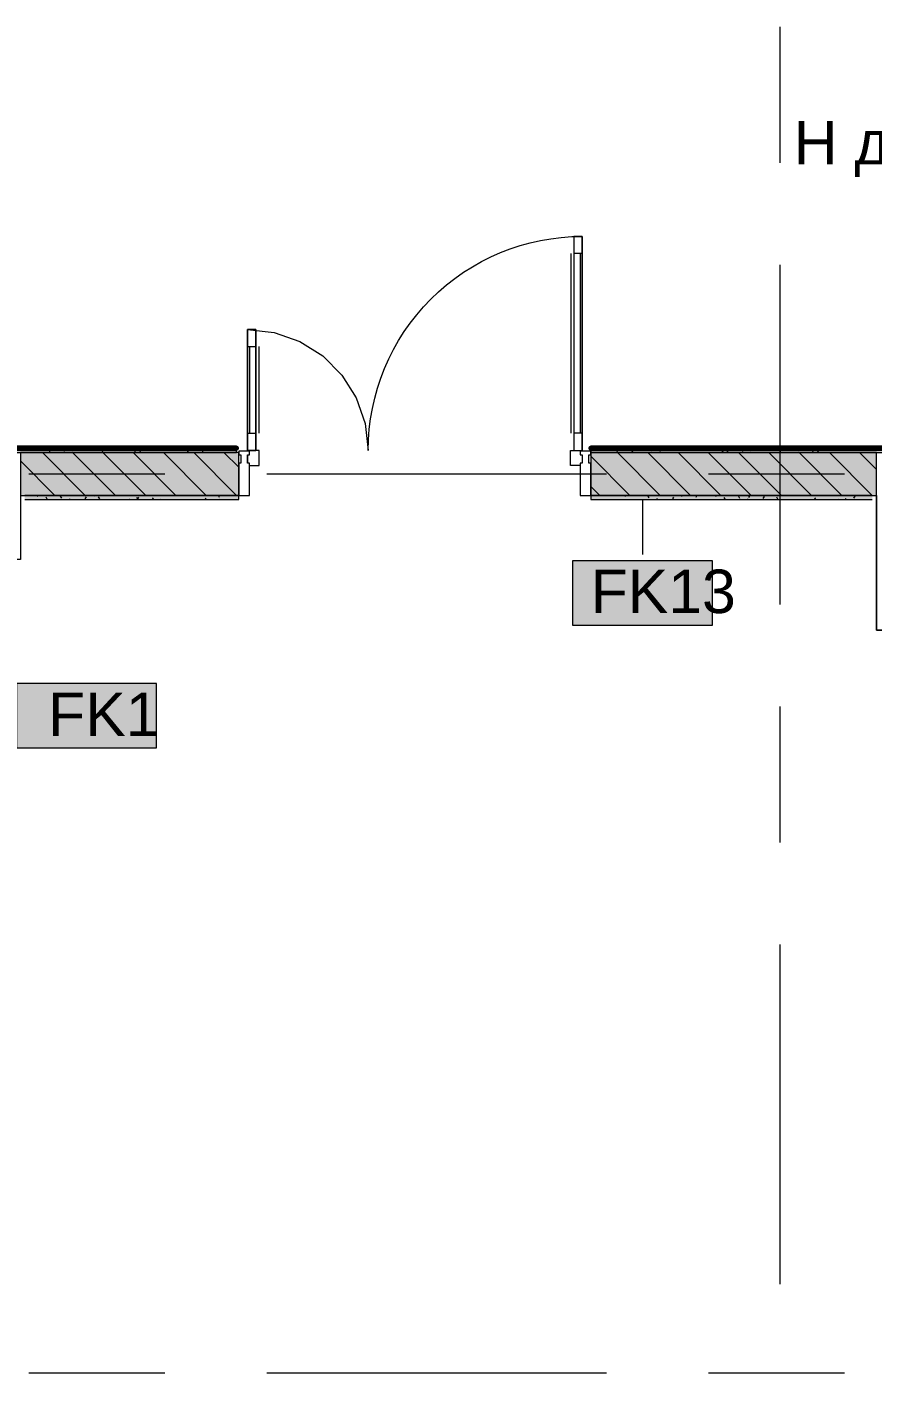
# Model space of a CAD drawing. Header units: millimetres. Extents: x -3817 to 677485, y -22715 to 103890.
# Drawn here: x 609126 to 613074, y 5467 to 11765 of the extents above; entities that cross this region are included whole.
import ezdxf

# ---------------------------------------------------------------- set-up
doc = ezdxf.new("R2010")
doc.units = ezdxf.units.MM
doc.layers.add('PDF _Геометрия', color=7, linetype='Continuous', true_color=0x1d1d1d)
doc.layers.add('PDF _Сплошная заливка', color=7, linetype='Continuous', true_color=0xffffff)
doc.layers.add('PDF _Текст', color=7, linetype='Continuous')
doc.styles.add('PDF GOST-Common', font='arial.ttf')

msp = doc.modelspace()

# ---------------------------------------------------------------- hatches: boundary and pattern name
at = {"layer": 'PDF _Сплошная заливка', "transparency": 33554559}
h = msp.add_hatch(color=256, dxfattribs=at)
h.paths.add_polyline_path([(608595.5, 9776.9), (609225.5, 9776.9), (609225.5, 9796.9), (604783.2, 9796.9), (604771.7, 9776.9), (607975.6, 9776.9)], flags=0)
h.paths.add_polyline_path([(604725.5, 9776.9), (604737, 9796.9), (602340.5, 9796.9), (602340.5, 9776.9), (604720.5, 9776.9)], flags=0)
h.paths.add_polyline_path([(600095.5, 9776.9), (600695.5, 9776.9), (600695.5, 9796.9), (594190.5, 9796.9), (594190.5, 9776.9), (599815.5, 9776.9)], flags=0)
h.paths.add_polyline_path([(592545.5, 9776.9), (592545.5, 9796.9), (590945.5, 9796.9), (590945.5, 9776.9), (591951.7, 9776.9)], flags=0)
h = msp.add_hatch(color=256, dxfattribs=at)
h.paths.add_polyline_path([(613075.5, 9576.9), (613095.5, 9576.9), (613095.5, 9776.9), (611760.5, 9776.9), (611760.5, 9576.9), (612345.7, 9576.9)], flags=0)
h.paths.add_polyline_path([(610115.5, 9576.9), (610115.5, 9776.9), (609095.5, 9776.9), (609095.5, 9576.9), (609432.3, 9576.9)], flags=0)
h = msp.add_hatch(color=256, dxfattribs=at)
h.paths.add_polyline_path([(612965.5, 9776.9), (612965.5, 9796.9), (611760.5, 9796.9), (611760.5, 9776.9), (612345.7, 9776.9)], flags=0)
h.paths.add_polyline_path([(610105.4, 9776.9), (610105.4, 9796.9), (609225.5, 9796.9), (609225.5, 9776.9), (609432.3, 9776.9)], flags=0)
h = msp.add_hatch(color=256, dxfattribs=at)
h.paths.add_polyline_path([(625970.5, 9776.9), (626285.5, 9776.9), (626285.5, 9796.9), (625915.5, 9796.9), (625915.5, 9784.9), (625970.5, 9784.9), (625970.5, 9780)], flags=0)
h.paths.add_polyline_path([(623999.5, 9776.9), (624410.5, 9776.9), (624410.5, 9784.9), (624465.5, 9784.9), (624465.5, 9796.9), (623795.5, 9794.9), (623795.5, 9776.9), (623805.5, 9776.9), (623805.5, 9784.9), (623875.5, 9784.9), (623875.5, 9776.9)], flags=0)
h.paths.add_polyline_path([(623755.5, 9776.9), (623755.5, 9796.9), (621495.5, 9796.9), (621495.5, 9776.9), (621505.5, 9776.9), (621505.5, 9784.9), (621575.5, 9784.9), (621575.5, 9776.9), (622865.5, 9776.9), (622865.5, 9784.9), (622935.5, 9784.9), (622935.5, 9776.9), (622945.5, 9776.9)], flags=0)
h.paths.add_polyline_path([(621086, 9776.9), (621455.5, 9776.9), (621455.5, 9796.9), (618995.5, 9796.9), (618995.5, 9776.9), (619005.5, 9776.9), (619005.5, 9784.9), (619075.5, 9784.9), (619075.5, 9776.9), (620415.5, 9776.9), (620415.5, 9784.9), (620485.5, 9784.9), (620485.5, 9776.9), (620495.5, 9776.9)], flags=0)
h.paths.add_polyline_path([(618955.5, 9776.9), (618955.5, 9796.9), (612965.5, 9796.9), (612965.5, 9776.9), (618065.5, 9778.2), (618065.5, 9784.9), (618135.5, 9784.9), (618135.5, 9776.9), (618172.6, 9776.9)], flags=0)
h = msp.add_hatch(color=256, dxfattribs=at)
h.paths.add_polyline_path([(613074.5, 9556.9), (613075.5, 9556.9), (613075.5, 9576.9), (611760.5, 9576.9), (611760.5, 9556.9), (612345.7, 9556.9)], flags=0)
h.paths.add_polyline_path([(610115.5, 9556.9), (610115.5, 9576.9), (609115.5, 9576.9), (609115.5, 9556.9), (609432.3, 9556.9)], flags=0)

# ---------------------------------------------------------------- linework, layer by layer
at = {"layer": 'PDF _Геометрия', "color": 253, "lineweight": 9, "true_color": 0xaaaaaa}
for points in [[(612645.5, 11130.3), (612645.5, 11765.3)], [(611666.5, 10706.9), (611666.5, 9866.9)], [(611720.5, 10706.9), (611680.5, 10706.9)], [(611710.5, 10706.9), (611710.5, 9866.9)], [(612645.5, 9066.5), (612645.5, 10654)], [(610155.5, 10271.9), (610195.5, 10271.9)], [(610165.5, 10271.9), (610165.5, 9866.9)], [(610209.5, 10271.9), (610209.5, 9866.9)], [(610155.5, 9866.9), (610195.5, 9866.9)], [(611720.5, 9866.9), (611680.5, 9866.9)], [(610165.5, 9716.9), (610210.5, 9716.9), (610210.5, 9786.9), (610155.5, 9786.9), (610155.5, 9783.9)], [(610155.5, 9766.9), (610155.5, 9726.9)], [(611710.5, 9716.9), (611665.5, 9716.9), (611665.5, 9786.9), (611720.5, 9786.9), (611720.5, 9783.9)], [(611720.5, 9766.9), (611720.5, 9726.9)], [(609135.2, 9676.9), (609770.2, 9676.9)], [(610246.4, 9676.9), (611833.9, 9676.9)], [(612310.2, 9676.9), (612945.2, 9676.9)], [(612645.5, 7955.3), (612645.5, 8590.3)], [(612645.5, 5891.5), (612645.5, 7479)], [(609135.2, 5476.9), (609770.2, 5476.9)], [(610246.4, 5476.9), (611833.9, 5476.9)], [(612310.2, 5476.9), (612945.2, 5476.9)]]:
    msp.add_lwpolyline(points, dxfattribs=at)
msp.add_lwpolyline([(610155.5, 9786.9), (610155.5, 10351.9), (610281.2, 10337.7), (610400.6, 10295.9), (610507.7, 10228.6), (610597.2, 10139.1), (610664.5, 10032), (610706.3, 9912.6), (610720.5, 9786.9, -0.414214), (611720.5, 10786.9), (611720.5, 9786.9)], format="xyb", dxfattribs=at)
for points in [[(611680.5, 9786.9), (611720.5, 9786.9), (611720.5, 10786.9), (611680.5, 10786.9), (611680.5, 9786.9), (611720.5, 9786.9), (611720.5, 10786.9), (611680.5, 10786.9)], [(610195.5, 9786.9), (610155.5, 9786.9), (610155.5, 10351.9), (610195.5, 10351.9), (610195.5, 9786.9), (610195.5, 10351.9), (610155.5, 10351.9), (610155.5, 9786.9)]]:
    msp.add_lwpolyline(points, close=True, dxfattribs=at)
at = {"layer": 'PDF _Геометрия', "color": 231, "lineweight": 70, "true_color": 0xff80c0}
for points in [[(608465.5, 9796.9), (610105.4, 9796.9), (610105.4, 9797.9), (608465.5, 9797.9), (605115.5, 9797.9), (604783.8, 9797.9)], [(618955.5, 9797.9), (612965.5, 9797.9), (611760.5, 9797.9), (611760.5, 9796.9), (612965.5, 9796.9), (618955.5, 9796.9)]]:
    msp.add_lwpolyline(points, dxfattribs=at)
at = {"layer": 'PDF _Геометрия', "color": 9, "lineweight": 9, "true_color": 0xc0c0c0}
for points in [[(609115.5, 9556.9), (610115.5, 9556.9), (610115.5, 9576.9), (610115.5, 9776.9), (609095.5, 9776.9), (609095.5, 9576.9), (609095.5, 9276.9), (608946.2, 9276.9), (608946.2, 9256.9), (608946.2, 2396.9), (608946.2, 9276.9), (608746.2, 9276.9), (608746.2, 9026.9), (607255.5, 9026.9), (607255.5, 9556.9), (608595.5, 9556.9), (608595.5, 9776.9), (609225.5, 9776.9), (610105.4, 9776.9), (610105.4, 9796.9), (609225.5, 9796.9), (608465.5, 9796.9)], [(618955.5, 9796.9), (612965.5, 9796.9), (611760.5, 9796.9), (611760.5, 9776.9), (612965.5, 9776.9), (613595.5, 9776.9), (613595.5, 9556.9), (614295.5, 9556.9), (614295.5, 9026.9), (613175.5, 9026.9), (613175.5, 9276.9)], [(613095.5, 9576.9), (613095.5, 8946.9), (613815.5, 8946.9), (613095.5, 8946.9), (613095.5, 9026.9), (613095.5, 9576.9), (613095.5, 9776.9), (611760.5, 9776.9), (611760.5, 9576.9), (611760.5, 9556.9)]]:
    msp.add_lwpolyline(points, dxfattribs=at)
at = {"layer": 'PDF _Геометрия', "color": 253, "lineweight": 9, "true_color": 0x9b9b9b}
for points in [[(609180.8, 9796.9), (609178.4, 9792.7)], [(609192.6, 9790.1), (609188.7, 9796.9)], [(609234.2, 9779), (609229.2, 9787.7)], [(609251.2, 9796.9), (609246.4, 9788.6)], [(609302.3, 9783.1), (609297.2, 9791.8)], [(609341, 9776.9), (609338.9, 9780.6)], [(609345.9, 9778), (609345.2, 9776.9)], [(609480, 9780.1), (609474.9, 9788.8)], [(609633.3, 9788.1), (609628.2, 9779.3)], [(609657.7, 9777.1), (609652.6, 9785.8)], [(609673.5, 9796.9), (609669.9, 9790.5)], [(609763.4, 9776.9), (609762.3, 9778.7)], [(609879, 9787), (609874, 9778.2)], [(609947, 9782.9), (609943.6, 9776.9)], [(610025.5, 9796.9), (610025.3, 9796.5)], [(610039.5, 9786.3), (610034.4, 9795.1)], [(610095.9, 9796.9), (610093.3, 9792.4)], [(611886.5, 9789.4), (611881.5, 9780.6)], [(611937.3, 9791), (611933.9, 9796.9)], [(611954.5, 9785.3), (611949.7, 9776.9)], [(612005.3, 9795.1), (612004.3, 9796.9)], [(612047, 9783.9), (612041.9, 9792.7)], [(612086.3, 9776.9), (612083.6, 9781.5)], [(612172.4, 9796.9), (612168.9, 9790.7)], [(612183, 9792.1), (612180.3, 9796.9)], [(612360.7, 9789.1), (612356.3, 9796.9)], [(612378, 9787.2), (612372.9, 9778.5)], [(612402.4, 9778), (612397.4, 9786.7)], [(612418.8, 9796.9), (612414.6, 9789.6)], [(612470.4, 9782), (612465.4, 9790.8)], [(612487.6, 9794.2), (612482.6, 9785.5)], [(612508.6, 9776.9), (612507, 9779.6)], [(612648.1, 9779.1), (612643.1, 9787.8)], [(612733.4, 9793.1), (612728.4, 9784.4)], [(612801.4, 9789.1), (612796.4, 9780.4)], [(612825.4, 9776.9), (612820.8, 9784.8)], [(612930.9, 9776.9), (612930.5, 9777.7)], [(613017.1, 9796.9), (613015.7, 9794.5)], [(609178.4, 9570.8), (609174.9, 9576.9)], [(609440.9, 9576.9), (609438.3, 9572.3)], [(609863.3, 9576.9), (609861.7, 9574.1)], [(610025.3, 9567), (610020.3, 9575.7)], [(611923.2, 9571.7), (611920.2, 9576.9)], [(611939.8, 9576.9), (611937.3, 9572.5)], [(611991.2, 9575.8), (611990.6, 9576.9)], [(612168.9, 9572.8), (612166.5, 9576.9)], [(612186.2, 9576.9), (612183, 9571.4)], [(612256.1, 9576), (612251, 9567.3)], [(612346.6, 9569.8), (612342.5, 9576.9)], [(612501.8, 9574.9), (612496.8, 9566.2)], [(612784.5, 9576.9), (612784.1, 9576.3)], [(613030.9, 9576.9), (613029.9, 9575.2)], [(609152.6, 9557.8), (609162.6, 9557.8)], [(609220.1, 9559.6), (609215, 9568.4)], [(609244, 9557.8), (609254.1, 9557.8)], [(609288.1, 9563.7), (609283.1, 9572.4)], [(609327.3, 9556.9), (609324.7, 9561.3)], [(609401.7, 9569.8), (609396.6, 9561.1)], [(609426.9, 9557.8), (609437, 9557.8)], [(609465.8, 9560.7), (609460.8, 9569.4)], [(609518.3, 9557.8), (609528.4, 9557.8)], [(609579.3, 9557.8), (609589.4, 9557.8)], [(609605.8, 9557.6), (609605.4, 9556.9)], [(609643.5, 9557.7), (609638.5, 9566.5)], [(609647.4, 9568.7), (609642.4, 9560)], [(609715.4, 9564.6), (609710.9, 9556.9)], [(609731.7, 9557.8), (609741.8, 9557.8)], [(609749.6, 9556.9), (609748.2, 9559.4)], [(609823.1, 9557.8), (609833.2, 9557.8)], [(609914.6, 9557.8), (609924.6, 9557.8)], [(609961.2, 9563.5), (609957.3, 9556.9)], [(610029.2, 9559.5), (610027.7, 9556.9)], [(610097.5, 9557.8), (610107.5, 9557.8)], [(612032.8, 9564.6), (612027.8, 9573.3)], [(612072.5, 9556.9), (612069.4, 9562.2)], [(612104.8, 9557.8), (612104.2, 9556.9)], [(612146.4, 9568.9), (612141.4, 9560.2)], [(612388.2, 9558.6), (612383.2, 9567.3)], [(612456.3, 9562.7), (612451.2, 9571.4)], [(612494.8, 9556.9), (612492.9, 9560.3)], [(612569.8, 9570.8), (612564.8, 9562.1)], [(612634, 9559.7), (612628.9, 9568.4)], [(612811.6, 9556.9), (612806.6, 9565.4)], [(612917.2, 9556.9), (612916.3, 9558.4)], [(612951.6, 9561.6), (612948.9, 9556.9)], [(612993.3, 9572.7), (612988.2, 9564)]]:
    msp.add_lwpolyline(points, dxfattribs=at)
at = {"layer": 'PDF _Геометрия', "lineweight": 9}
for points in [[(609397.9, 9576.9), (609197.9, 9776.9)], [(609539.3, 9576.9), (609339.3, 9776.9)], [(609680.7, 9576.9), (609480.7, 9776.9)], [(609822.1, 9576.9), (609622.1, 9776.9)], [(609963.6, 9576.9), (609763.6, 9776.9)], [(610105, 9576.9), (609905, 9776.9)], [(610115.5, 9707.8), (610046.4, 9776.9)], [(612084.9, 9576.9), (611884.9, 9776.9)], [(612226.3, 9576.9), (612026.3, 9776.9)], [(612367.7, 9576.9), (612167.7, 9776.9)], [(612509.1, 9576.9), (612309.1, 9776.9)], [(612650.6, 9576.9), (612450.6, 9776.9)], [(612792, 9576.9), (612592, 9776.9)], [(612933.4, 9576.9), (612733.4, 9776.9)], [(613074.8, 9576.9), (612874.8, 9776.9)], [(613095.5, 9697.6), (613016.2, 9776.9)], [(609256.4, 9576.9), (609095.5, 9737.8)], [(611943.4, 9576.9), (611760.5, 9759.8)], [(611802, 9576.9), (611760.5, 9618.4)]]:
    msp.add_lwpolyline(points, dxfattribs=at)
at = {"layer": 'PDF _Геометрия', "color": 7, "lineweight": 20}
for points in [[(610155.5, 9766.9), (610165.5, 9766.9), (610165.5, 9783.9), (610115.5, 9783.9), (610115.5, 9766.9), (610125.5, 9766.9), (610125.5, 9726.9), (610115.5, 9726.9), (610115.5, 9576.9), (610165.5, 9576.9), (610165.5, 9726.9), (610155.5, 9726.9)], [(611750.5, 9726.9), (611750.5, 9766.9), (611760.5, 9766.9), (611760.5, 9783.9), (611710.5, 9783.9), (611710.5, 9766.9), (611720.5, 9766.9), (611720.5, 9726.9), (611710.5, 9726.9), (611710.5, 9576.9), (611760.5, 9576.9), (611760.5, 9726.9)]]:
    msp.add_lwpolyline(points, close=True, dxfattribs=at)
at = {"layer": 'PDF _Геометрия', "color": 7, "lineweight": 9}
for points in [[(609095.5, 9576.9), (609115.5, 9576.9), (610115.5, 9576.9), (609115.5, 9576.9)], [(613075.5, 9576.9), (611760.5, 9576.9), (613075.5, 9576.9), (613095.5, 9576.9)], [(611760.5, 9556.9), (613074.5, 9556.9)], [(612001.5, 9556.4), (612001.5, 9300.5)]]:
    msp.add_lwpolyline(points, dxfattribs=at)
for points in [[(612328.1, 9270.4), (611675, 9270.4), (611675, 8970.4), (612328.1, 8970.4)], [(609730.7, 8697.1), (609077.6, 8697.1), (609077.6, 8397.1), (609730.7, 8397.1)]]:
    msp.add_lwpolyline(points, close=True, dxfattribs=at)
at = {"layer": 'PDF _Сплошная заливка', "color": 254, "lineweight": 35, "true_color": 0xffb9dc, "transparency": 33554559}
for points in [[(610105.4, 9796.9), (610105.4, 9797.9), (609432.3, 9796.9)], [(612965.5, 9796.9), (612965.5, 9797.9), (612345.7, 9796.9)]]:
    msp.add_solid(points, dxfattribs=at)
at = {"layer": 'PDF _Сплошная заливка', "lineweight": 9, "transparency": 33554559}
for points in [[(612328.1, 9270.4), (611675, 9270.4), (612328.1, 8970.4), (611675, 8970.4)], [(609730.7, 8697.1), (609077.6, 8697.1), (609730.7, 8397.1), (609077.6, 8397.1)]]:
    msp.add_solid(points, dxfattribs=at)

# ---------------------------------------------------------------- texts
at = {"layer": 'PDF _Текст', "color": 250, "true_color": 0x3c3c3c, "insert": (612708, 11195), "char_height": 203.2, "attachment_point": 4, "style": 'PDF GOST-Common'}
msp.add_mtext('H до=1200 мм', dxfattribs=at)
at = {"layer": 'PDF _Текст', "char_height": 203.2, "attachment_point": 4, "style": 'PDF GOST-Common'}
for s, insert in [('FK13', (611759.5, 9127)), ('FK1', (609224.7, 8553.7))]:
    msp.add_mtext(s, dxfattribs=dict(at, insert=insert))

doc.saveas('drawing.dxf')
